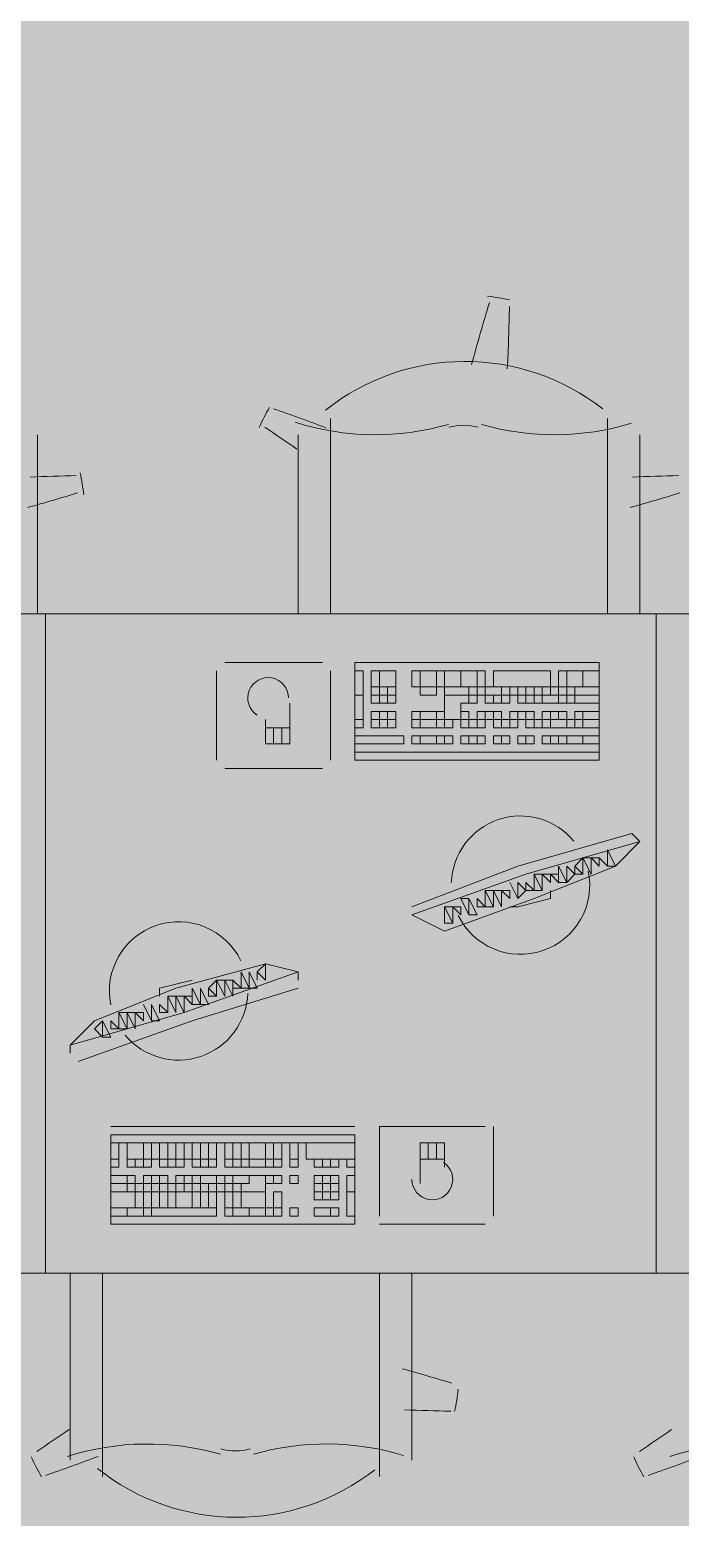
# Model space of a CAD drawing. Header units: millimetres. Extents: x -59 to 47, y 152 to 919.
# Drawn here: x 23.151 to 24.35, y 461.526 to 464.268 of the extents above; entities that cross this region are included whole.
import ezdxf

# ---------------------------------------------------------------- set-up
doc = ezdxf.new("R2010")
doc.units = ezdxf.units.MM
doc.layers.add('PDF_014405$FT-FIXFIT', color=7, linetype='Continuous')
doc.layers.add('PDF_014405$HL-TMP', color=7, linetype='Continuous', true_color=0xe6db59)

msp = doc.modelspace()

# ---------------------------------------------------------------- linework, layer by layer
at = {"layer": 'PDF_014405$FT-FIXFIT', "lineweight": 0}
for points in [[(23.7054, 463.1913), (23.7054, 463.5513)], [(24.2154, 463.5513), (24.2154, 463.1913)], [(23.1655, 463.1913), (23.1655, 463.5213)], [(23.6454, 463.5213), (23.6454, 463.1913)], [(24.2754, 463.1913), (24.2754, 463.5213)], [(23.6904, 463.1014), (23.5104, 463.1014)], [(23.4955, 463.0864), (23.4955, 462.9214)], [(23.5104, 463.0864), (23.5104, 463.0864)], [(23.6904, 463.0864), (23.6904, 463.0864)], [(23.7054, 462.9214), (23.7054, 463.0864)], [(23.5854, 462.9964), (23.5854, 462.9514), (23.6304, 462.9514), (23.6304, 463.0264)], [(23.6304, 462.9814), (23.5854, 462.9814)], [(23.6004, 462.9814), (23.6004, 462.9514)], [(23.6154, 462.9814), (23.6154, 462.9514)], [(24.2004, 462.9364), (23.7504, 462.9364), (24.2004, 462.9364)], [(23.5104, 462.9214), (23.5104, 462.9214)], [(23.5104, 462.9064), (23.6904, 462.9064)], [(23.6904, 462.9214), (23.6904, 462.9214)], [(24.2754, 462.7714), (24.0654, 462.7114), (23.8554, 462.6364), (23.9154, 462.6064), (24.0804, 462.6664), (24.2304, 462.7264), (24.2754, 462.7714), (24.2604, 462.7864), (24.0504, 462.7264), (23.8554, 462.6514)], [(24.2004, 462.7414), (24.2154, 462.7264), (24.2004, 462.7414)], [(24.0354, 462.6964), (24.0504, 462.6664), (24.0354, 462.6964)], [(24.1104, 462.6814), (24.1104, 462.6664), (24.0504, 462.6514), (24.0354, 462.6514)], [(23.8554, 462.6514), (23.8554, 462.6514)], [(23.8554, 462.6364), (23.8554, 462.6364)], [(23.6454, 462.5314), (23.5854, 462.5464), (23.4205, 462.5014), (23.2705, 462.4414), (23.2255, 462.3964), (23.2255, 462.3814)], [(23.2255, 462.3964), (23.4355, 462.4564), (23.6454, 462.5314), (23.6454, 462.5164)], [(23.5704, 462.5164), (23.5704, 462.5314), (23.5704, 462.5164)], [(23.2405, 462.3664), (23.4505, 462.4414), (23.6454, 462.5014)], [(23.3905, 462.4864), (23.3905, 462.5014), (23.4505, 462.5164)], [(23.3755, 462.4414), (23.3605, 462.4714), (23.3755, 462.4414)], [(23.2405, 462.3814), (23.2405, 462.3814)], [(23.7504, 462.2464), (23.3005, 462.2464)], [(23.9904, 462.2464), (23.7954, 462.2464), (23.7954, 462.0814)], [(23.9904, 462.2464), (23.9904, 462.2464)], [(24.0054, 462.0814), (24.0054, 462.2464)], [(23.3005, 462.2314), (23.3005, 462.0664), (23.7504, 462.0664), (23.7504, 462.2314)], [(23.9154, 462.1714), (23.9154, 462.2164), (23.8704, 462.2164), (23.8704, 462.1414)], [(23.8854, 462.1864), (23.8854, 462.2164)], [(23.9004, 462.1864), (23.9004, 462.2164)], [(23.8704, 462.1864), (23.9154, 462.1864)], [(23.9904, 462.0814), (23.9904, 462.0814)], [(23.7954, 462.0664), (23.9904, 462.0664)], [(23.2255, 461.6315), (23.2255, 461.9765)], [(23.2855, 461.9765), (23.2855, 461.6015)], [(23.7954, 461.6015), (23.7954, 461.9765)], [(23.8554, 461.9765), (23.8554, 461.6315)]]:
    msp.add_lwpolyline(points, dxfattribs=at)
for points in [[(22.0706, 463.1913), (23.1805, 463.1913), (23.1805, 461.9765), (22.0706, 461.9765)], [(23.1805, 463.1913), (24.3054, 463.1913), (24.3054, 461.9765), (23.1805, 461.9765)], [(24.3054, 463.1913), (25.4153, 463.1913), (25.4153, 461.9765), (24.3054, 461.9765)], [(24.2004, 463.1014), (23.7504, 463.1014), (23.7504, 462.9214), (24.2004, 462.9214)], [(23.7654, 463.0864), (23.7504, 463.0864), (23.7504, 463.0414), (23.7654, 463.0414)], [(23.7954, 463.0864), (23.7804, 463.0864), (23.7804, 463.0564), (23.7954, 463.0564)], [(23.8254, 463.0864), (23.7954, 463.0864), (23.7954, 463.0564), (23.8254, 463.0564)], [(23.8704, 463.0864), (23.8554, 463.0864), (23.8554, 463.0564), (23.8704, 463.0564)], [(23.9004, 463.0864), (23.8704, 463.0864), (23.8704, 463.0564), (23.9004, 463.0564)], [(23.9154, 463.0864), (23.9004, 463.0864), (23.9004, 463.0564), (23.9154, 463.0564)], [(23.9154, 463.0864), (23.9454, 463.0864), (23.9454, 463.0564), (23.9154, 463.0564)], [(23.9454, 463.0864), (23.9754, 463.0864), (23.9754, 463.0564), (23.9454, 463.0564)], [(23.9754, 463.0864), (23.9904, 463.0864), (23.9904, 463.0564), (23.9754, 463.0564)], [(24.1104, 463.0864), (24.0054, 463.0864), (24.0054, 463.0564), (24.1104, 463.0564)], [(24.1404, 463.0864), (24.1254, 463.0864), (24.1254, 463.0564), (24.1404, 463.0564)], [(24.1704, 463.0864), (24.1404, 463.0864), (24.1404, 463.0564), (24.1704, 463.0564)], [(24.2004, 463.0864), (24.1704, 463.0864), (24.1704, 463.0564), (24.2004, 463.0564)], [(23.7654, 463.0414), (23.7504, 463.0414), (23.7504, 462.9964), (23.7654, 462.9964)], [(23.7954, 463.0564), (23.7804, 463.0564), (23.7804, 463.0414), (23.7954, 463.0414)], [(23.7954, 463.0414), (23.7804, 463.0414), (23.7804, 463.0264), (23.7954, 463.0264)], [(23.8104, 463.0564), (23.7954, 463.0564), (23.7954, 463.0414), (23.8104, 463.0414)], [(23.8104, 463.0414), (23.7954, 463.0414), (23.7954, 463.0264), (23.8104, 463.0264)], [(23.8254, 463.0564), (23.8104, 463.0564), (23.8104, 463.0414), (23.8254, 463.0414)], [(23.8254, 463.0414), (23.8104, 463.0414), (23.8104, 463.0264), (23.8254, 463.0264)], [(23.9004, 463.0564), (23.8704, 463.0564), (23.8704, 463.0414), (23.9004, 463.0414)], [(23.9604, 463.0564), (23.9154, 463.0564), (23.9154, 463.0414), (23.9604, 463.0414)], [(23.9454, 463.0414), (23.9154, 463.0414), (23.9154, 462.9964), (23.9454, 462.9964), (23.9454, 463.0264), (23.9604, 463.0264), (23.9604, 463.0414)], [(23.9754, 463.0564), (23.9604, 463.0564), (23.9604, 463.0414), (23.9754, 463.0414)], [(23.9754, 463.0414), (23.9604, 463.0414), (23.9604, 463.0264), (23.9754, 463.0264)], [(23.9904, 463.0564), (23.9754, 463.0564), (23.9754, 463.0414), (23.9904, 463.0414)], [(24.0204, 463.0564), (23.9904, 463.0564), (23.9904, 463.0414), (24.0204, 463.0414)], [(24.0054, 463.0414), (23.9904, 463.0414), (23.9904, 463.0264), (24.0054, 463.0264)], [(24.0204, 463.0414), (24.0054, 463.0414), (24.0054, 463.0264), (24.0204, 463.0264)], [(24.0354, 463.0564), (24.0204, 463.0564), (24.0204, 463.0414), (24.0354, 463.0414)], [(24.0354, 463.0414), (24.0204, 463.0414), (24.0204, 463.0264), (24.0354, 463.0264)], [(24.0504, 463.0564), (24.0354, 463.0564), (24.0354, 463.0414), (24.0504, 463.0414)], [(24.0654, 463.0564), (24.0504, 463.0564), (24.0504, 463.0414), (24.0654, 463.0414)], [(24.0654, 463.0414), (24.0504, 463.0414), (24.0504, 463.0264), (24.0654, 463.0264)], [(24.0804, 463.0414), (24.0654, 463.0414), (24.0654, 463.0264), (24.0804, 463.0264)], [(24.0954, 463.0564), (24.0804, 463.0564), (24.0804, 463.0414), (24.0954, 463.0414)], [(24.0954, 463.0414), (24.0804, 463.0414), (24.0804, 463.0264), (24.0954, 463.0264)], [(24.1104, 463.0564), (24.0954, 463.0564), (24.0954, 463.0414), (24.1104, 463.0414)], [(24.1254, 463.0414), (24.0954, 463.0414), (24.0954, 463.0264), (24.1254, 463.0264)], [(24.1254, 463.0564), (24.1104, 463.0564), (24.1104, 463.0414), (24.1254, 463.0414)], [(24.1404, 463.0414), (24.1254, 463.0414), (24.1254, 463.0264), (24.1404, 463.0264)], [(24.1554, 463.0564), (24.1404, 463.0564), (24.1404, 463.0414), (24.1554, 463.0414)], [(24.1554, 463.0414), (24.1404, 463.0414), (24.1404, 463.0264), (24.1554, 463.0264)], [(24.2004, 463.0564), (24.1554, 463.0564), (24.1554, 463.0414), (24.2004, 463.0414)], [(24.2004, 463.0414), (24.1554, 463.0414), (24.1554, 463.0264), (24.2004, 463.0264)], [(23.7654, 462.9964), (23.7504, 462.9964), (23.7504, 462.9814), (23.7654, 462.9814)], [(23.7954, 463.0114), (23.7804, 463.0114), (23.7804, 462.9964), (23.7954, 462.9964)], [(23.7954, 462.9964), (23.7804, 462.9964), (23.7804, 462.9814), (23.7954, 462.9814)], [(23.8104, 463.0114), (23.7954, 463.0114), (23.7954, 462.9964), (23.8104, 462.9964)], [(23.8104, 462.9964), (23.7954, 462.9964), (23.7954, 462.9814), (23.8104, 462.9814)], [(23.8254, 463.0114), (23.8104, 463.0114), (23.8104, 462.9964), (23.8254, 462.9964)], [(23.8254, 462.9964), (23.8104, 462.9964), (23.8104, 462.9814), (23.8254, 462.9814)], [(23.8704, 463.0114), (23.8554, 463.0114), (23.8554, 462.9964), (23.8704, 462.9964)], [(23.8704, 462.9964), (23.8554, 462.9964), (23.8554, 462.9814), (23.8704, 462.9814)], [(23.9004, 463.0114), (23.8704, 463.0114), (23.8704, 462.9964), (23.9004, 462.9964)], [(23.9004, 462.9964), (23.8704, 462.9964), (23.8704, 462.9814), (23.9004, 462.9814)], [(23.9154, 463.0114), (23.9004, 463.0114), (23.9004, 462.9964), (23.9154, 462.9964)], [(23.9154, 462.9964), (23.9004, 462.9964), (23.9004, 462.9814), (23.9154, 462.9814)], [(23.9304, 462.9964), (23.9154, 462.9964), (23.9154, 462.9814), (23.9304, 462.9814)], [(23.9604, 463.0114), (23.9454, 463.0114), (23.9454, 462.9964), (23.9604, 462.9964)], [(23.9604, 462.9964), (23.9454, 462.9964), (23.9454, 462.9814), (23.9604, 462.9814)], [(23.9754, 462.9964), (23.9604, 462.9964), (23.9604, 462.9814), (23.9754, 462.9814)], [(23.9904, 463.0114), (23.9754, 463.0114), (23.9754, 462.9964), (23.9904, 462.9964)], [(23.9904, 462.9964), (23.9754, 462.9964), (23.9754, 462.9814), (23.9904, 462.9814)], [(24.0054, 463.0114), (23.9904, 463.0114), (23.9904, 462.9964), (24.0054, 462.9964)], [(24.0204, 463.0114), (24.0054, 463.0114), (24.0054, 462.9964), (24.0204, 462.9964)], [(24.0204, 462.9964), (24.0054, 462.9964), (24.0054, 462.9814), (24.0204, 462.9814)], [(24.0354, 462.9964), (24.0204, 462.9964), (24.0204, 462.9814), (24.0354, 462.9814)], [(24.0504, 463.0114), (24.0354, 463.0114), (24.0354, 462.9964), (24.0504, 462.9964)], [(24.0504, 462.9964), (24.0354, 462.9964), (24.0354, 462.9814), (24.0504, 462.9814)], [(24.0654, 463.0114), (24.0504, 463.0114), (24.0504, 462.9964), (24.0654, 462.9964)], [(24.0804, 463.0114), (24.0654, 463.0114), (24.0654, 462.9964), (24.0804, 462.9964)], [(24.0804, 462.9964), (24.0654, 462.9964), (24.0654, 462.9814), (24.0804, 462.9814)], [(24.0954, 462.9964), (24.0804, 462.9964), (24.0804, 462.9814), (24.0954, 462.9814)], [(24.1104, 463.0114), (24.0954, 463.0114), (24.0954, 462.9964), (24.1104, 462.9964)], [(24.1104, 462.9964), (24.0954, 462.9964), (24.0954, 462.9814), (24.1104, 462.9814)], [(24.1254, 463.0114), (24.1104, 463.0114), (24.1104, 462.9964), (24.1254, 462.9964)], [(24.1404, 462.9964), (24.1104, 462.9964), (24.1104, 462.9814), (24.1404, 462.9814)], [(24.1404, 463.0114), (24.1254, 463.0114), (24.1254, 462.9964), (24.1404, 462.9964)], [(24.1554, 462.9964), (24.1404, 462.9964), (24.1404, 462.9814), (24.1554, 462.9814)], [(24.1704, 463.0114), (24.1554, 463.0114), (24.1554, 462.9964), (24.1704, 462.9964)], [(24.1704, 462.9964), (24.1554, 462.9964), (24.1554, 462.9814), (24.1704, 462.9814)], [(24.2004, 463.0114), (24.1704, 463.0114), (24.1704, 462.9964), (24.2004, 462.9964)], [(24.2004, 462.9964), (24.1704, 462.9964), (24.1704, 462.9814), (24.2004, 462.9814)], [(23.8404, 462.9514), (23.7504, 462.9514), (23.7504, 462.9664), (23.8404, 462.9664)], [(23.8704, 462.9664), (23.8554, 462.9664), (23.8554, 462.9514), (23.8704, 462.9514)], [(23.9004, 462.9664), (23.8704, 462.9664), (23.8704, 462.9514), (23.9004, 462.9514)], [(23.9154, 462.9664), (23.9004, 462.9664), (23.9004, 462.9514), (23.9154, 462.9514)], [(23.9304, 462.9664), (23.9154, 462.9664), (23.9154, 462.9514), (23.9304, 462.9514)], [(23.9604, 462.9664), (23.9454, 462.9664), (23.9454, 462.9514), (23.9604, 462.9514)], [(23.9754, 462.9664), (23.9604, 462.9664), (23.9604, 462.9514), (23.9754, 462.9514)], [(23.9904, 462.9664), (23.9754, 462.9664), (23.9754, 462.9514), (23.9904, 462.9514)], [(24.0204, 462.9664), (24.0054, 462.9664), (24.0054, 462.9514), (24.0204, 462.9514)], [(24.0354, 462.9664), (24.0204, 462.9664), (24.0204, 462.9514), (24.0354, 462.9514)], [(24.0654, 462.9664), (24.0504, 462.9664), (24.0504, 462.9514), (24.0654, 462.9514)], [(24.0804, 462.9664), (24.0654, 462.9664), (24.0654, 462.9514), (24.0804, 462.9514)], [(24.1104, 462.9664), (24.0954, 462.9664), (24.0954, 462.9514), (24.1104, 462.9514)], [(24.1254, 462.9664), (24.1104, 462.9664), (24.1104, 462.9514), (24.1254, 462.9514)], [(24.1404, 462.9664), (24.1254, 462.9664), (24.1254, 462.9514), (24.1404, 462.9514)], [(24.1704, 462.9664), (24.1404, 462.9664), (24.1404, 462.9514), (24.1704, 462.9514)], [(24.2004, 462.9664), (24.1704, 462.9664), (24.1704, 462.9514), (24.2004, 462.9514)], [(24.1704, 462.7414), (24.1554, 462.7264), (24.1704, 462.7114)], [(24.1854, 462.7414), (24.1704, 462.7414), (24.1854, 462.7114)], [(24.2004, 462.7414), (24.1854, 462.7414), (24.2004, 462.7264)], [(24.2154, 462.7564), (24.2154, 462.7264), (24.2304, 462.7264)], [(24.0804, 462.7114), (24.0804, 462.6964), (24.0804, 462.6814), (24.0954, 462.6814)], [(24.0954, 462.7114), (24.0804, 462.7114), (24.0954, 462.6814)], [(24.1104, 462.7114), (24.0954, 462.7114), (24.1104, 462.6964)], [(24.1254, 462.7114), (24.1104, 462.7114), (24.1254, 462.6964)], [(24.1254, 462.7264), (24.1254, 462.6964), (24.1404, 462.6964)], [(24.1404, 462.7264), (24.1404, 462.6964), (24.1554, 462.7114)], [(24.1554, 462.7264), (24.1554, 462.7114), (24.1704, 462.7114)], [(24.0504, 462.6964), (24.0504, 462.6664), (24.0654, 462.6814)], [(24.0654, 462.6964), (24.0654, 462.6814), (24.0804, 462.6814)], [(23.9604, 462.6664), (23.9454, 462.6664), (23.9604, 462.6364)], [(23.9604, 462.6664), (23.9604, 462.6364), (23.9754, 462.6364)], [(23.9754, 462.6664), (23.9754, 462.6514), (23.9904, 462.6514)], [(23.9904, 462.6814), (23.9904, 462.6664), (23.9904, 462.6514), (24.0054, 462.6514)], [(24.0054, 462.6814), (23.9904, 462.6814), (24.0054, 462.6514)], [(24.0204, 462.6814), (24.0054, 462.6814), (24.0204, 462.6514), (24.0204, 462.6664)], [(24.0354, 462.6814), (24.0204, 462.6814), (24.0354, 462.6664)], [(23.9154, 462.6514), (23.9154, 462.6214), (23.9304, 462.6214)], [(23.9304, 462.6514), (23.9154, 462.6514), (23.9304, 462.6214), (23.9304, 462.6364)], [(23.9454, 462.6514), (23.9304, 462.6514), (23.9454, 462.6364)], [(23.5854, 462.5164), (23.5854, 462.5464), (23.5704, 462.5314)], [(23.5404, 462.5014), (23.5554, 462.5014), (23.5404, 462.5314)], [(23.5554, 462.5014), (23.5704, 462.5014), (23.5554, 462.5314)], [(23.4505, 462.4714), (23.4655, 462.4714), (23.4505, 462.5014)], [(23.4655, 462.4714), (23.4805, 462.4714), (23.4655, 462.5014)], [(23.4955, 462.4864), (23.4955, 462.5164), (23.4805, 462.5014)], [(23.4805, 462.4864), (23.4955, 462.4864), (23.4805, 462.5014)], [(23.5104, 462.4864), (23.5104, 462.5164), (23.4955, 462.5164)], [(23.5254, 462.4864), (23.5254, 462.5014), (23.5254, 462.5164), (23.5104, 462.5164)], [(23.5254, 462.5014), (23.5404, 462.5014), (23.5254, 462.5164)], [(23.3755, 462.4414), (23.3905, 462.4414), (23.3755, 462.4714)], [(23.3905, 462.4564), (23.4055, 462.4564), (23.3905, 462.4714)], [(23.4205, 462.4564), (23.4205, 462.4864), (23.4055, 462.4864)], [(23.4055, 462.4564), (23.4055, 462.4864), (23.4055, 462.4714)], [(23.4355, 462.4564), (23.4355, 462.4714), (23.4355, 462.4864), (23.4205, 462.4864)], [(23.4505, 462.4714), (23.4505, 462.4864), (23.4355, 462.4864)], [(23.2855, 462.4114), (23.2855, 462.4414), (23.2705, 462.4264)], [(23.2855, 462.4114), (23.3005, 462.4114), (23.2855, 462.4414)], [(23.3005, 462.4264), (23.3155, 462.4264), (23.3005, 462.4414)], [(23.3305, 462.4264), (23.3305, 462.4564), (23.3155, 462.4564)], [(23.3155, 462.4264), (23.3305, 462.4264), (23.3155, 462.4564), (23.3155, 462.4414)], [(23.3455, 462.4264), (23.3455, 462.4414), (23.3455, 462.4564), (23.3305, 462.4564)], [(23.3605, 462.4414), (23.3605, 462.4564), (23.3455, 462.4564)], [(23.3005, 462.2314), (23.7504, 462.2314), (23.7504, 462.2164), (23.3005, 462.2164)], [(23.3005, 462.1864), (23.3155, 462.1864), (23.3155, 462.2164), (23.3005, 462.2164)], [(23.3305, 462.1864), (23.3605, 462.1864), (23.3605, 462.2164), (23.3305, 462.2164)], [(23.3605, 462.1864), (23.3755, 462.1864), (23.3755, 462.2164), (23.3605, 462.2164)], [(23.3755, 462.1864), (23.3905, 462.1864), (23.3905, 462.2164), (23.3755, 462.2164)], [(23.3905, 462.1864), (23.4055, 462.1864), (23.4055, 462.2164), (23.3905, 462.2164)], [(23.4205, 462.1864), (23.4355, 462.1864), (23.4355, 462.2164), (23.4205, 462.2164)], [(23.4355, 462.1864), (23.4505, 462.1864), (23.4505, 462.2164), (23.4355, 462.2164)], [(23.4655, 462.1864), (23.4805, 462.1864), (23.4805, 462.2164), (23.4655, 462.2164)], [(23.4805, 462.1864), (23.4955, 462.1864), (23.4955, 462.2164), (23.4805, 462.2164)], [(23.5104, 462.1864), (23.5254, 462.1864), (23.5254, 462.2164), (23.5104, 462.2164)], [(23.5254, 462.1864), (23.5404, 462.1864), (23.5404, 462.2164), (23.5254, 462.2164)], [(23.5404, 462.1864), (23.5554, 462.1864), (23.5554, 462.2164), (23.5404, 462.2164)], [(23.5554, 462.1864), (23.5854, 462.1864), (23.5854, 462.2164), (23.5554, 462.2164)], [(23.5854, 462.1864), (23.6004, 462.1864), (23.6004, 462.2164), (23.5854, 462.2164)], [(23.6004, 462.1864), (23.6154, 462.1864), (23.6154, 462.2164), (23.6004, 462.2164)], [(23.6304, 462.1864), (23.6454, 462.1864), (23.6454, 462.2164), (23.6304, 462.2164)], [(23.6604, 462.2164), (23.7504, 462.2164), (23.7504, 462.1864), (23.6604, 462.1864)], [(23.3005, 462.1714), (23.3155, 462.1714), (23.3155, 462.1864), (23.3005, 462.1864)], [(23.3305, 462.1714), (23.3455, 462.1714), (23.3455, 462.1864), (23.3305, 462.1864)], [(23.3455, 462.1714), (23.3605, 462.1714), (23.3605, 462.1864), (23.3455, 462.1864)], [(23.3605, 462.1714), (23.3755, 462.1714), (23.3755, 462.1864), (23.3605, 462.1864)], [(23.3905, 462.1714), (23.4055, 462.1714), (23.4055, 462.1864), (23.3905, 462.1864)], [(23.4055, 462.1714), (23.4205, 462.1714), (23.4205, 462.1864), (23.4055, 462.1864)], [(23.4205, 462.1714), (23.4355, 462.1714), (23.4355, 462.1864), (23.4205, 462.1864)], [(23.4505, 462.1714), (23.4655, 462.1714), (23.4655, 462.1864), (23.4505, 462.1864)], [(23.4655, 462.1714), (23.4805, 462.1714), (23.4805, 462.1864), (23.4655, 462.1864)], [(23.4805, 462.1714), (23.4955, 462.1714), (23.4955, 462.1864), (23.4805, 462.1864)], [(23.5104, 462.1714), (23.5254, 462.1714), (23.5254, 462.1864), (23.5104, 462.1864)], [(23.5254, 462.1714), (23.5404, 462.1714), (23.5404, 462.1864), (23.5254, 462.1864)], [(23.5404, 462.1714), (23.5554, 462.1714), (23.5554, 462.1864), (23.5404, 462.1864)], [(23.5554, 462.1714), (23.5854, 462.1714), (23.5854, 462.1864), (23.5554, 462.1864)], [(23.5854, 462.1714), (23.6004, 462.1714), (23.6004, 462.1864), (23.5854, 462.1864)], [(23.6004, 462.1714), (23.6154, 462.1714), (23.6154, 462.1864), (23.6004, 462.1864)], [(23.6304, 462.1714), (23.6454, 462.1714), (23.6454, 462.1864), (23.6304, 462.1864)], [(23.6754, 462.1714), (23.6904, 462.1714), (23.6904, 462.1864), (23.6754, 462.1864)], [(23.6904, 462.1714), (23.7054, 462.1714), (23.7054, 462.1864), (23.6904, 462.1864)], [(23.7054, 462.1714), (23.7204, 462.1714), (23.7204, 462.1864), (23.7054, 462.1864)], [(23.7354, 462.1714), (23.7504, 462.1714), (23.7504, 462.1864), (23.7354, 462.1864)], [(23.3005, 462.1414), (23.3305, 462.1414), (23.3305, 462.1564), (23.3005, 462.1564)], [(23.3005, 462.1264), (23.3305, 462.1264), (23.3305, 462.1414), (23.3005, 462.1414)], [(23.3305, 462.1414), (23.3455, 462.1414), (23.3455, 462.1564), (23.3305, 462.1564)], [(23.3455, 462.1264), (23.3605, 462.1264), (23.3605, 462.1414), (23.3455, 462.1414)], [(23.3605, 462.1414), (23.3755, 462.1414), (23.3755, 462.1564), (23.3605, 462.1564)], [(23.3605, 462.1264), (23.3755, 462.1264), (23.3755, 462.1414), (23.3605, 462.1414)], [(23.3755, 462.1414), (23.3905, 462.1414), (23.3905, 462.1564), (23.3755, 462.1564)], [(23.3755, 462.1264), (23.3905, 462.1264), (23.3905, 462.1414), (23.3755, 462.1414)], [(23.3905, 462.1414), (23.4055, 462.1414), (23.4055, 462.1564), (23.3905, 462.1564)], [(23.4055, 462.1264), (23.4205, 462.1264), (23.4205, 462.1414), (23.4055, 462.1414)], [(23.4205, 462.1414), (23.4355, 462.1414), (23.4355, 462.1564), (23.4205, 462.1564)], [(23.4205, 462.1264), (23.4355, 462.1264), (23.4355, 462.1414), (23.4205, 462.1414)], [(23.4355, 462.1414), (23.4505, 462.1414), (23.4505, 462.1564), (23.4355, 462.1564)], [(23.4355, 462.1264), (23.4505, 462.1264), (23.4505, 462.1414), (23.4355, 462.1414)], [(23.4505, 462.1414), (23.4655, 462.1414), (23.4655, 462.1564), (23.4505, 462.1564)], [(23.4655, 462.1414), (23.4955, 462.1414), (23.4955, 462.1564), (23.4655, 462.1564)], [(23.4655, 462.1264), (23.4805, 462.1264), (23.4805, 462.1414), (23.4655, 462.1414)], [(23.4805, 462.1264), (23.4955, 462.1264), (23.4955, 462.1414), (23.4805, 462.1414)], [(23.4955, 462.1414), (23.5104, 462.1414), (23.5104, 462.1564), (23.4955, 462.1564)], [(23.4955, 462.1264), (23.5104, 462.1264), (23.5104, 462.1414), (23.4955, 462.1414)], [(23.5104, 462.1414), (23.5254, 462.1414), (23.5254, 462.1564), (23.5104, 462.1564)], [(23.5254, 462.1414), (23.5554, 462.1414), (23.5554, 462.1564), (23.5254, 462.1564)], [(23.5254, 462.1264), (23.5404, 462.1264), (23.5404, 462.1414), (23.5254, 462.1414)], [(23.5554, 462.1264), (23.5854, 462.1264), (23.5854, 462.1564), (23.5554, 462.1564), (23.5554, 462.1414), (23.5404, 462.1414), (23.5404, 462.1264)], [(23.5854, 462.1414), (23.6004, 462.1414), (23.6004, 462.1564), (23.5854, 462.1564)], [(23.6004, 462.1414), (23.6154, 462.1414), (23.6154, 462.1564), (23.6004, 462.1564)], [(23.6304, 462.1414), (23.6454, 462.1414), (23.6454, 462.1564), (23.6304, 462.1564)], [(23.6754, 462.1414), (23.6904, 462.1414), (23.6904, 462.1564), (23.6754, 462.1564)], [(23.6754, 462.1264), (23.6904, 462.1264), (23.6904, 462.1414), (23.6754, 462.1414)], [(23.6904, 462.1414), (23.7054, 462.1414), (23.7054, 462.1564), (23.6904, 462.1564)], [(23.6904, 462.1264), (23.7054, 462.1264), (23.7054, 462.1414), (23.6904, 462.1414)], [(23.7054, 462.1414), (23.7204, 462.1414), (23.7204, 462.1564), (23.7054, 462.1564)], [(23.7054, 462.1264), (23.7204, 462.1264), (23.7204, 462.1414), (23.7054, 462.1414)], [(23.7354, 462.1264), (23.7504, 462.1264), (23.7504, 462.1564), (23.7354, 462.1564)], [(23.3005, 462.0964), (23.3455, 462.0964), (23.3455, 462.1264), (23.3005, 462.1264)], [(23.3455, 462.0964), (23.3605, 462.0964), (23.3605, 462.1264), (23.3455, 462.1264)], [(23.3755, 462.0964), (23.3905, 462.0964), (23.3905, 462.1264), (23.3755, 462.1264)], [(23.3905, 462.0964), (23.4055, 462.0964), (23.4055, 462.1264), (23.3905, 462.1264)], [(23.4055, 462.0964), (23.4205, 462.0964), (23.4205, 462.1264), (23.4055, 462.1264)], [(23.4205, 462.0964), (23.4505, 462.0964), (23.4505, 462.1264), (23.4205, 462.1264)], [(23.4505, 462.0964), (23.4655, 462.0964), (23.4655, 462.1264), (23.4505, 462.1264)], [(23.4655, 462.0964), (23.4805, 462.0964), (23.4805, 462.1264), (23.4655, 462.1264)], [(23.4805, 462.0964), (23.4955, 462.0964), (23.4955, 462.1264), (23.4805, 462.1264)], [(23.5104, 462.0964), (23.5254, 462.0964), (23.5254, 462.1264), (23.5104, 462.1264)], [(23.5254, 462.0964), (23.5404, 462.0964), (23.5404, 462.1264), (23.5254, 462.1264)], [(23.5404, 462.0964), (23.5854, 462.0964), (23.5854, 462.1264), (23.5404, 462.1264)], [(23.6004, 462.0964), (23.6154, 462.0964), (23.6154, 462.1264), (23.6004, 462.1264)], [(23.6754, 462.1114), (23.6904, 462.1114), (23.6904, 462.1264), (23.6754, 462.1264)], [(23.6904, 462.1114), (23.7054, 462.1114), (23.7054, 462.1264), (23.6904, 462.1264)], [(23.7054, 462.1114), (23.7204, 462.1114), (23.7204, 462.1264), (23.7054, 462.1264)], [(23.7354, 462.0814), (23.7504, 462.0814), (23.7504, 462.1264), (23.7354, 462.1264)], [(23.3005, 462.0814), (23.3305, 462.0814), (23.3305, 462.0964), (23.3005, 462.0964)], [(23.3305, 462.0814), (23.3605, 462.0814), (23.3605, 462.0964), (23.3305, 462.0964)], [(23.3605, 462.0814), (23.3755, 462.0814), (23.3755, 462.0964), (23.3605, 462.0964)], [(23.3755, 462.0814), (23.4955, 462.0814), (23.4955, 462.0964), (23.3755, 462.0964)], [(23.5254, 462.0814), (23.5104, 462.0814), (23.5104, 462.0964), (23.5254, 462.0964)], [(23.5554, 462.0814), (23.5254, 462.0814), (23.5254, 462.0964), (23.5554, 462.0964)], [(23.5854, 462.0814), (23.5554, 462.0814), (23.5554, 462.0964), (23.5854, 462.0964)], [(23.5854, 462.0814), (23.6004, 462.0814), (23.6004, 462.0964), (23.5854, 462.0964)], [(23.6004, 462.0814), (23.6154, 462.0814), (23.6154, 462.0964), (23.6004, 462.0964)], [(23.6304, 462.0814), (23.6454, 462.0814), (23.6454, 462.0964), (23.6304, 462.0964)], [(23.6754, 462.0814), (23.7054, 462.0814), (23.7054, 462.0964), (23.6754, 462.0964)], [(23.7054, 462.0814), (23.7204, 462.0814), (23.7204, 462.0964), (23.7054, 462.0964)]]:
    msp.add_lwpolyline(points, close=True, dxfattribs=at)
for centre, radius, start, end in [((27.1606, 462.7961), 3.3076, 162.9713, 165.031), ((23.9503, 463.3662), 0.4125, 78.1348, 83.8639), ((20.7243, 463.8139), 3.3111, 357.035, 359.0267), ((23.9529, 463.2438), 0.4125, 51.9766, 128.5619), ((23.9503, 463.3662), 0.4124, 150.1335, 155.8687), ((22.5254, 460.4413), 3.3073, 69.2469, 71.0322), ((25.4926, 466.2576), 3.3244, 234.9705, 236.2055), ((23.7879, 464.0088), 0.4875, 252.3898, 286.0229), ((23.9503, 463.4412), 0.0975, 73.9762, 106.0238), ((24.1179, 464.0088), 0.4875, 253.9774, 286.9226), ((22.8404, 463.3662), 0.4125, 6.1361, 11.8652), ((23.2928, 460.1451), 3.3012, 90.9716, 92.4463), ((24.4027, 460.1451), 3.3012, 90.9716, 92.4463), ((22.2704, 466.5762), 3.3073, 285.3808, 287.0287), ((23.3803, 466.5762), 3.3073, 285.3808, 287.0287), ((23.5903, 463.0362), 0.0375, 0, 237.2991), ((24.0553, 462.6913), 0.1275, 39.5892, 177.984), ((24.0553, 462.6913), 0.1275, 205.9552, 11.6125), ((23.4254, 462.4963), 0.1275, 25.9552, 191.6125), ((23.4254, 462.4963), 0.1275, 219.5892, 357.984), ((23.8929, 462.1489), 0.0375, 180.0012, 57.2913), ((22.9603, 458.6113), 3.3073, 72.9713, 74.6192), ((23.5303, 461.8063), 0.4125, 348.1348, 353.8639), ((23.9828, 465.0227), 3.3012, 267.5537, 269.0284), ((25.0726, 458.9252), 3.3244, 123.7945, 125.0295), ((26.1825, 458.9252), 3.3244, 123.7945, 125.0295), ((23.368, 461.174), 0.4875, 73.9771, 107.6102), ((23.5303, 461.7463), 0.0975, 253.9762, 286.0238), ((23.6979, 461.174), 0.4875, 73.0774, 106.0226), ((24.4779, 461.174), 0.4875, 73.9771, 107.6102), ((23.5303, 461.8063), 0.4124, 204.1313, 209.8665), ((22.1054, 464.7313), 3.3073, 288.9678, 290.7531), ((23.5329, 461.939), 0.4125, 231.4381, 308.0234), ((24.6403, 461.8063), 0.4124, 204.1313, 209.8665), ((23.2153, 464.7313), 3.3073, 288.9678, 290.7531)]:
    msp.add_arc(centre, radius, start, end, dxfattribs=at)
at = {"layer": 'PDF_014405$HL-TMP', "color": 54, "true_color": 0x999900, "transparency": 33554559}
for points in [[(29.8699, 465.2612), (17.9459, 465.2612), (29.8699, 461.8115)], [(17.9459, 465.2612), (29.8699, 461.8115), (17.9459, 461.8115)], [(29.8699, 461.8115), (17.9909, 461.8115), (29.8699, 457.1319)], [(17.9909, 461.8115), (29.8699, 457.1319), (17.9909, 457.1319)]]:
    msp.add_solid(points, dxfattribs=at)

doc.saveas('drawing.dxf')
